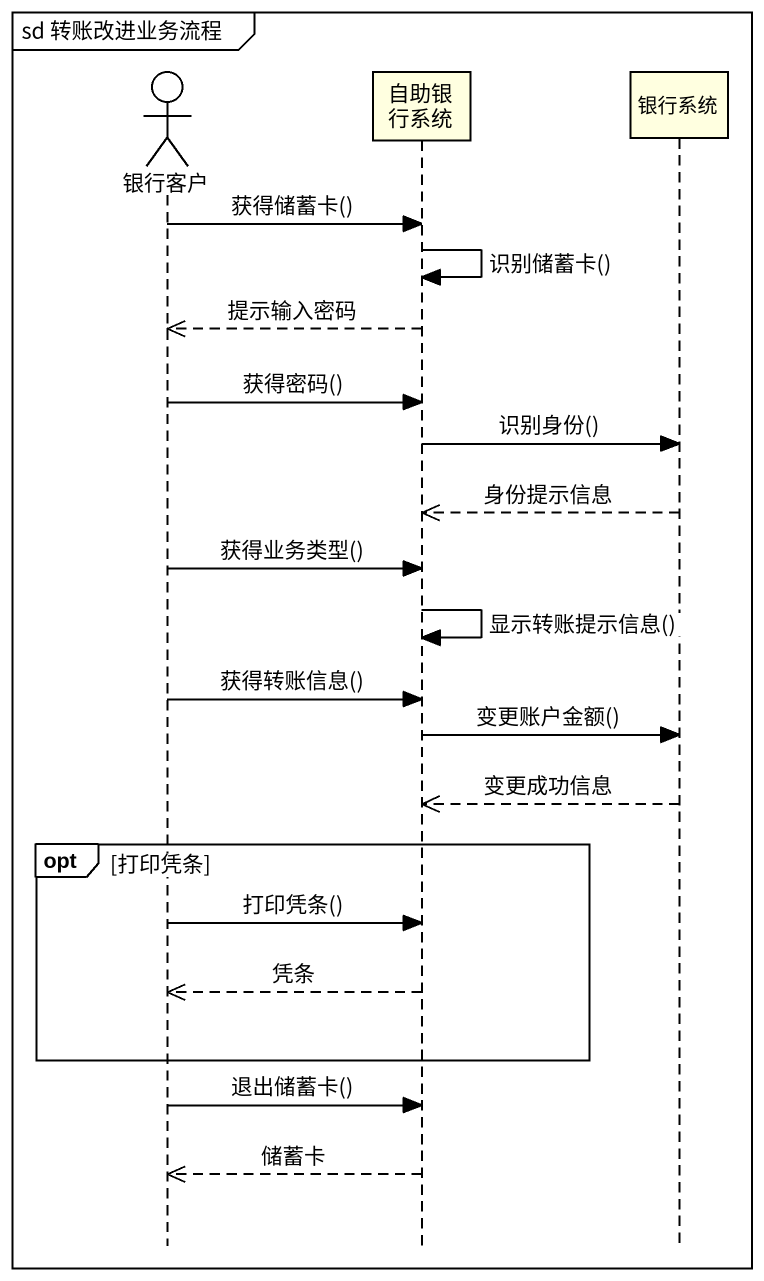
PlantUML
@startuml
mainframe sd 转账改进业务流程
hide footbox
actor 银行客户
participant 自助银行系统 #FFFFE0
participant 银行系统 #FFFFE0

银行客户 -> 自助银行系统 : 获得储蓄卡()
自助银行系统 -> 自助银行系统 : 识别储蓄卡()
自助银行系统 -->> 银行客户 : 提示输入密码
银行客户 -> 自助银行系统 : 获得密码()
自助银行系统 -> 银行系统 : 识别身份()
银行系统 -->> 自助银行系统 : 身份提示信息
银行客户 -> 自助银行系统 : 获得业务类型()
自助银行系统 -> 自助银行系统 : 显示转账提示信息()
银行客户 -> 自助银行系统 : 获得转账信息()
自助银行系统 -> 银行系统 : 变更账户金额()
银行系统 -->> 自助银行系统 : 变更成功信息
opt 打印凭条
  银行客户 -> 自助银行系统 : 打印凭条()
  自助银行系统 -->> 银行客户 : 凭条
end
银行客户 -> 自助银行系统 : 退出储蓄卡()
自助银行系统 -->> 银行客户 : 储蓄卡
@enduml
